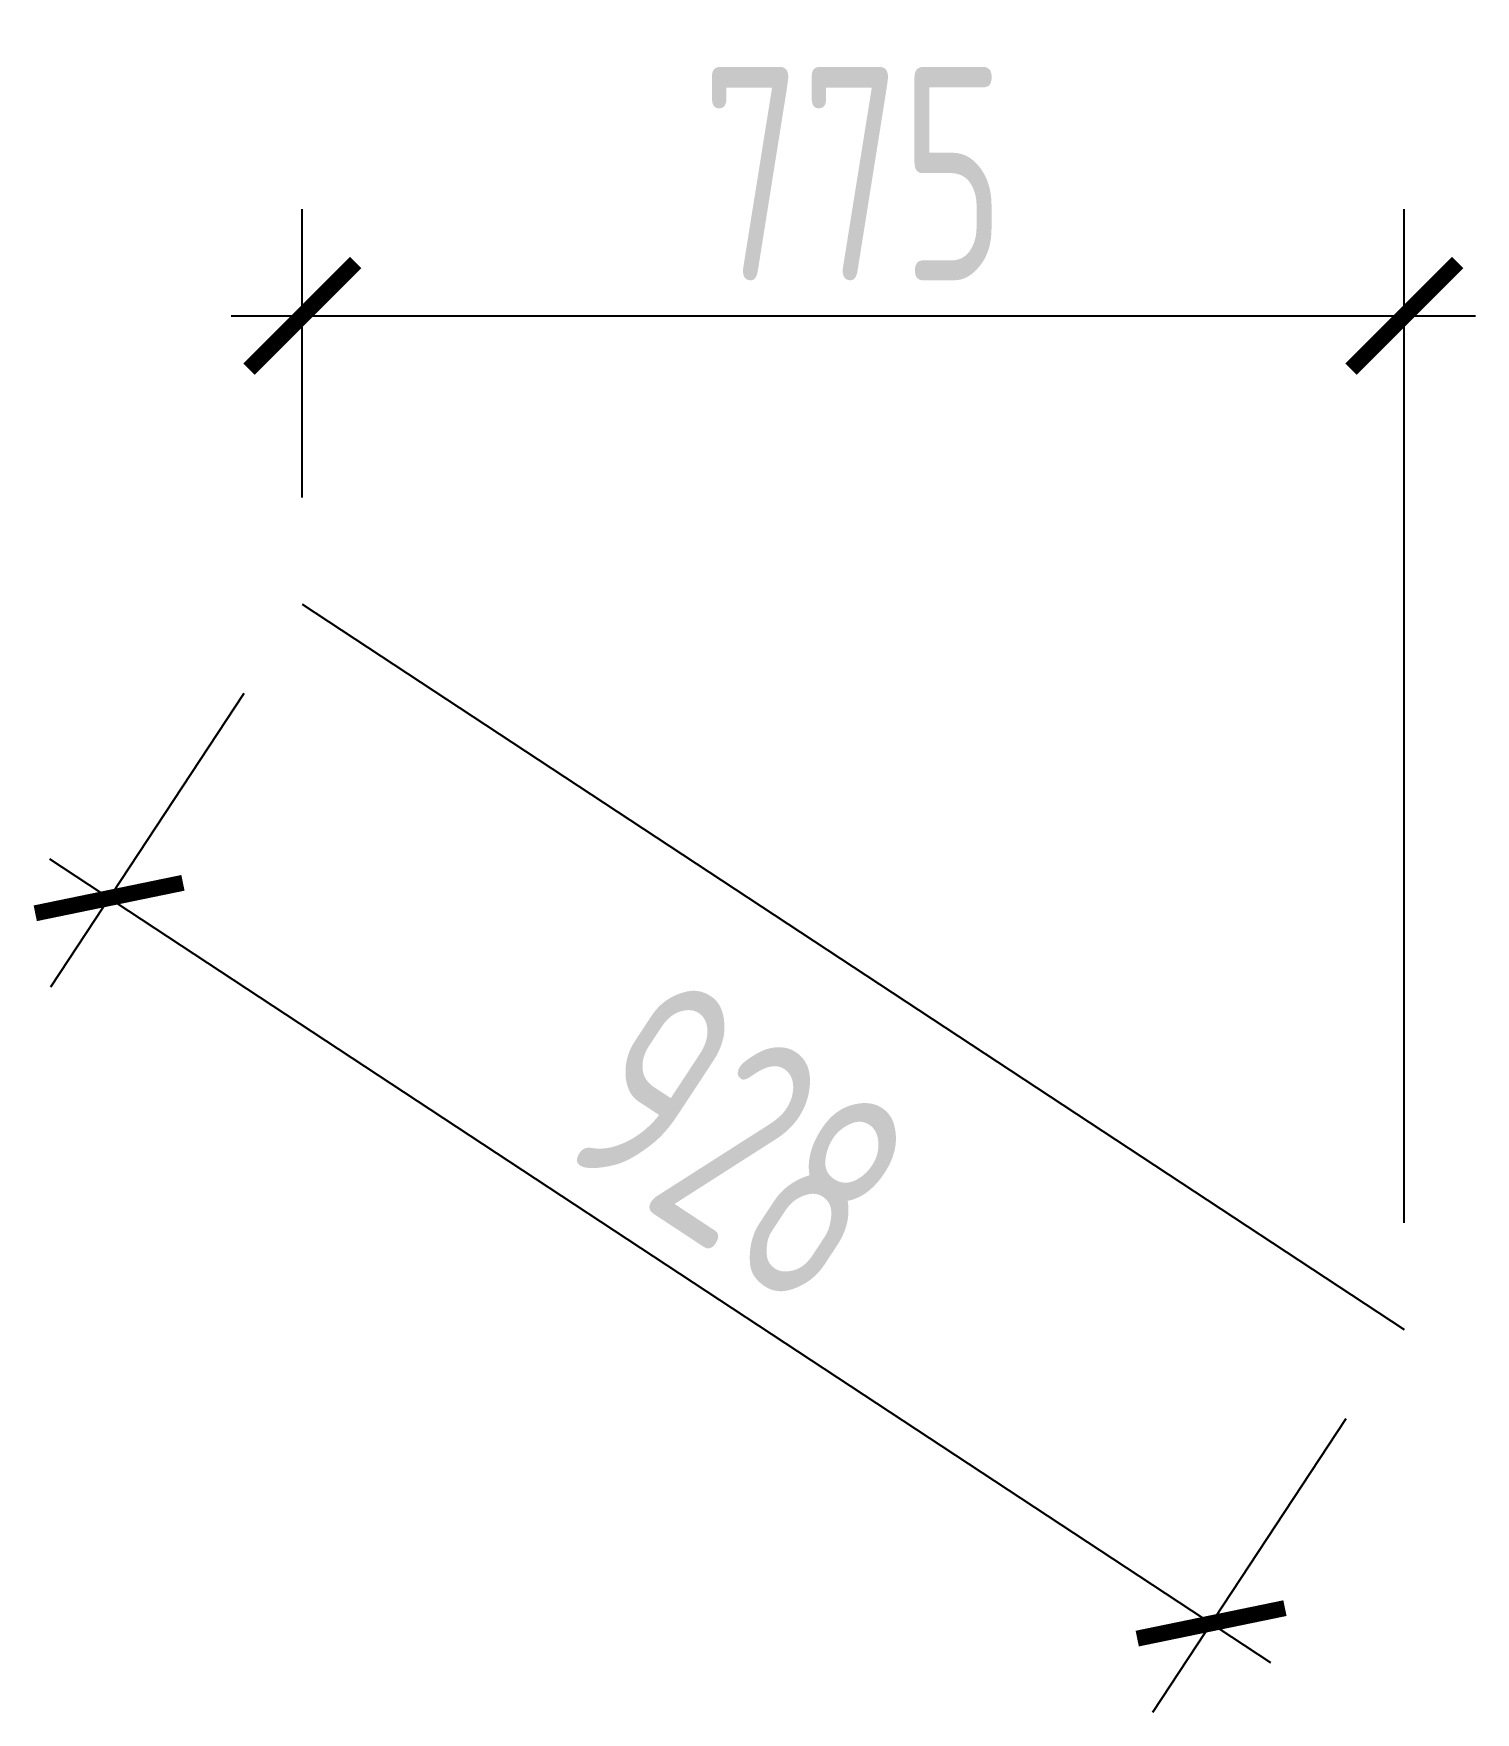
# Model space of a CAD drawing. Header units: millimetres. Extents: x -164 to 850, y -769 to 411.
import ezdxf

# ---------------------------------------------------------------- set-up
doc = ezdxf.new("R2010")
doc.units = ezdxf.units.MM
doc.header["$LTSCALE"] = 50
doc.header["$MEASUREMENT"] = 0
doc.styles.get("Standard").update_dxf_attribs({"font": 'tssdeng.shx', "width": 0.7, "bigfont": 'tssdchn.shx'})
doc.dimstyles.get("Standard").update_dxf_attribs({"dimscale": 50, "dimtxt": 3, "dimasz": 1.5, "dimexe": 1.5, "dimexo": 1.5, "dimgap": 0.5, "dimtad": 1, "dimdec": 0, "dimzin": 0, "dimdsep": 46, "dimtxsty": 'Standard', "dimblk": 'ARCHTICK', "dimcen": 1, "dimdle": 1, "dimclrd": 3, "dimclre": 3, "dimclrt": 2, "dimadec": 0, "dimazin": 0, "dimtfac": 1, "dimtdec": 0, "dimtofl": 0, "dimtmove": 0, "dimatfit": 3, "dimfxl": 1, "dimtolj": 1, "dimtzin": 0, "dimarcsym": 0})

# ---------------------------------------------------------------- blocks, each defined once
blk = doc.blocks.new('_ArchTick')
at = {"color": 0, "linetype": 'ByBlock', "const_width": 0.15}
blk.add_lwpolyline([(-0.5, -0.5), (0.5, 0.5)], dxfattribs=at)
blk = doc.blocks.new('*D3')
at = {"color": 3, "lineweight": -2, "transparency": 16777216}
for p, q in [((25, 85), (25, 287.8)), ((800, -425), (800, 287.8)), ((-25, 212.8), (850, 212.8))]:
    blk.add_line(p, q, dxfattribs=at)
at = {"layer": 'Defpoints', "color": 0, "transparency": 16777216}
for p in [(800, 212.8), (25, 10), (800, -500)]:
    blk.add_point(p, dxfattribs=at)
at = {"color": 3, "lineweight": -2, "transparency": 16777216, "xscale": 75, "yscale": 75, "zscale": 75, "rotation": 180}
blk.add_blockref('_ArchTick', (25, 212.8), dxfattribs=at)
at = {"color": 3, "lineweight": -2, "transparency": 16777216, "xscale": 75, "yscale": 75, "zscale": 75}
blk.add_blockref('_ArchTick', (800, 212.8), dxfattribs=at)
at = {"color": 2, "transparency": 16777216, "insert": (412.5, 312.8), "char_height": 150, "attachment_point": 5}
blk.add_mtext('\\A1;775', dxfattribs=at)
blk = doc.blocks.new('*D4')
at = {"color": 3, "lineweight": -2, "transparency": 16777216}
for p, q in [((-16.2, -52.7), (-152.2, -259.2)), ((-152.7, -169.1), (705.8, -734.1)), ((758.8, -562.7), (622.8, -769.2))]:
    blk.add_line(p, q, dxfattribs=at)
at = {"layer": 'Defpoints', "color": 0, "transparency": 16777216}
for p in [(25, 10), (800, -500), (664.1, -706.6)]:
    blk.add_point(p, dxfattribs=at)
at = {"color": 3, "lineweight": -2, "transparency": 16777216, "xscale": 75, "yscale": 75, "zscale": 75}
for p, rotation in [((-110.9, -196.6), 146.6525040540864), ((664.1, -706.6), 326.6525040540864)]:
    blk.add_blockref('_ArchTick', p, dxfattribs=dict(at, rotation=rotation))
at = {"color": 2, "transparency": 16777216, "insert": (331.5, -368), "char_height": 150, "attachment_point": 5, "rotation": 326.6525}
blk.add_mtext('\\A1;928', dxfattribs=at)

msp = doc.modelspace()

# ---------------------------------------------------------------- linework, layer by layer
msp.add_line((25, 10), (800, -500))

# ---------------------------------------------------------------- dimensions: what is measured, and where the dimension line sits
dim = msp.add_linear_dim(base=(800, 212.8), p1=(25, 10), p2=(800, -500), dimstyle='Standard')
dim.commit()
dim.dimension.update_dxf_attribs({"geometry": '*D3', "text_midpoint": (412.5, 312.8)})
dim = msp.add_aligned_dim(p1=(25, 10), p2=(800, -500), distance=-247.3, dimstyle='Standard')
dim.commit()
dim.dimension.update_dxf_attribs({"geometry": '*D4', "text_midpoint": (331.5, -368)})

doc.saveas('drawing.dxf')
